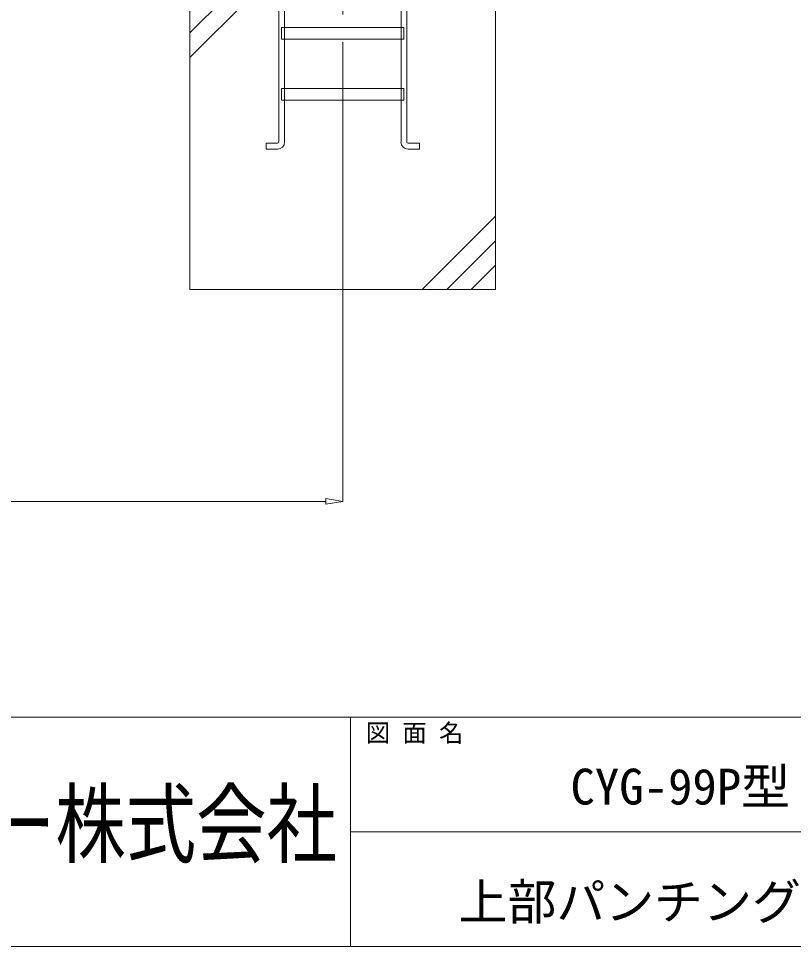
# Model space of a CAD drawing. Units: millimetres, scale not verified. Extents: x -10075 to 10075, y -16938 to 16938.
# Drawn here: x 564 to 3099, y 3062 to 6100 of the extents above; entities that cross this region are included whole.
import ezdxf
from ezdxf.enums import TextEntityAlignment as Align

# ---------------------------------------------------------------- set-up
doc = ezdxf.new("R2010")
doc.units = ezdxf.units.MM
doc.header["$LTSCALE"] = 90
doc.linetypes.add('CHAIN2', pattern=[12, 9, -1, 1, -1])
doc.linetypes.add('DASHED1', pattern=[1.8, 1.2, -0.6])
for name, color, linetype, lineweight in [('0-A_基礎工事用PCA大', 134, 'Continuous', 18), ('0-B_図面枠', 134, 'Continuous', 18), ('0-C_寸法', 134, 'Continuous', 18), ('1-6_通芯', 134, 'CHAIN2', 18)]:
    doc.layers.add(name, color=color, linetype=linetype, lineweight=lineweight)
doc.styles.add('ＭＳ ゴシック', font='')
doc.styles.get('ＭＳ ゴシック').set_extended_font_data('MS Gothic')

msp = doc.modelspace()

# ---------------------------------------------------------------- linework, layer by layer
at = {"layer": '0-A_基礎工事用PCA大'}
for p, q in [((1124.84, 5972.5), (1364.84, 6212.5)), ((1124.84, 6052.5), (1284.84, 6212.5)), ((1434.37, 6032.5), (1434.37, 5870.5)), ((1815.32, 6032.5), (1815.32, 5870.5)), ((1434.37, 5832.5), (1434.37, 5695.5)), ((1815.32, 5832.5), (1815.32, 5695.5)), ((2124.84, 5452.5), (1884.84, 5212.5)), ((2124.84, 5372.5), (1964.83, 5212.5)), ((2124.84, 5292.5), (2044.84, 5212.5))]:
    msp.add_line(p, q, dxfattribs=at)
at = {"layer": '0-A_基礎工事用PCA大', "linetype": 'DASHED1'}
for p, q in [((1434.37, 6070.5), (1434.37, 6032.5)), ((1815.32, 6070.5), (1815.32, 6032.5)), ((1434.37, 5870.5), (1434.37, 5832.5)), ((1815.32, 5870.5), (1815.32, 5832.5))]:
    msp.add_line(p, q, dxfattribs=at)
at = {"layer": '0-A_基礎工事用PCA大'}
for points in [[(1415.31, 5695.55), (1415.31, 6272.5), (1434.37, 6272.5), (1434.37, 6070.5)], [(1834.36, 5695.55), (1834.36, 6272.5), (1815.32, 6272.5), (1815.32, 6070.5)], [(1411.36, 5672.5), (1374.36, 5672.5), (1374.36, 5691.55), (1411.32, 5691.55)], [(1838.31, 5672.5), (1875.31, 5672.5), (1875.31, 5691.55), (1838.37, 5691.55)]]:
    msp.add_lwpolyline(points, dxfattribs=at)
for points in [[(1124.84, 5212.5), (2124.84, 5212.5), (2124.84, 6212.5), (1124.84, 6212.5)], [(1424.84, 6070.5), (1824.84, 6070.5), (1824.84, 6032.5), (1424.84, 6032.5)], [(1424.84, 5870.5), (1824.84, 5870.5), (1824.84, 5832.5), (1424.84, 5832.5)]]:
    msp.add_lwpolyline(points, close=True, dxfattribs=at)
for centre, radius, start, end in [((1411.32, 5695.55), 4, 270, 360), ((1411.36, 5695.5), 23, 270, 360), ((1838.31, 5695.5), 23, 180, 270), ((1838.37, 5695.55), 4, 180, 270)]:
    msp.add_arc(centre, radius, start, end, dxfattribs=at)
at = {"layer": '0-B_図面枠'}
for p, q in [((-10075.16, 3812.5), (10049.84, 3812.5)), ((1649.83, 3812.5), (1649.83, 3062.5)), ((1649.83, 3437.5), (10049.84, 3437.5))]:
    msp.add_line(p, q, dxfattribs=at)
msp.add_lwpolyline([(-10075.16, 16937.5), (10049.84, 16937.5), (10049.84, 3062.5), (-10075.16, 3062.5)], close=True, dxfattribs=at)
at = {"layer": '0-C_寸法'}
for p, q in [((1624.84, 5211.5), (1624.84, 4518.05)), ((1569.84, 4528.21), (1624.84, 4519.04)), ((1569.84, 4528.21), (1569.84, 4509.87)), ((1569.84, 4519.04), (-8320.16, 4519.04)), ((1624.84, 4519.04), (1569.84, 4509.87))]:
    msp.add_line(p, q, dxfattribs=at)
at = {"layer": '1-6_通芯'}
msp.add_line((1624.84, 5212.5), (1624.84, 7124.5), dxfattribs=at)

# ---------------------------------------------------------------- texts
at = {"layer": '0-B_図面枠', "style": 'ＭＳ ゴシック'}
for s, height, p in [('図 面 名', 58.65, (1699.84, 3714.5)), ('CYG-99P型\u3000標準図', 117.3, (2369.84, 3491.88)), ('上部パンチングパネル仕様', 117.3, (2003.67, 3115.11))]:
    msp.add_text(s, height=height, dxfattribs=at).set_placement(p, align=Align.BOTTOM_LEFT)
at = {"layer": '0-B_図面枠', "style": 'ＭＳ ゴシック', "width": 0.8}
msp.add_text('日本セイフティー株式会社', height=211.1, dxfattribs=at).set_placement((-1158.42, 3294.97), align=Align.BOTTOM_LEFT)

doc.saveas('drawing.dxf')
